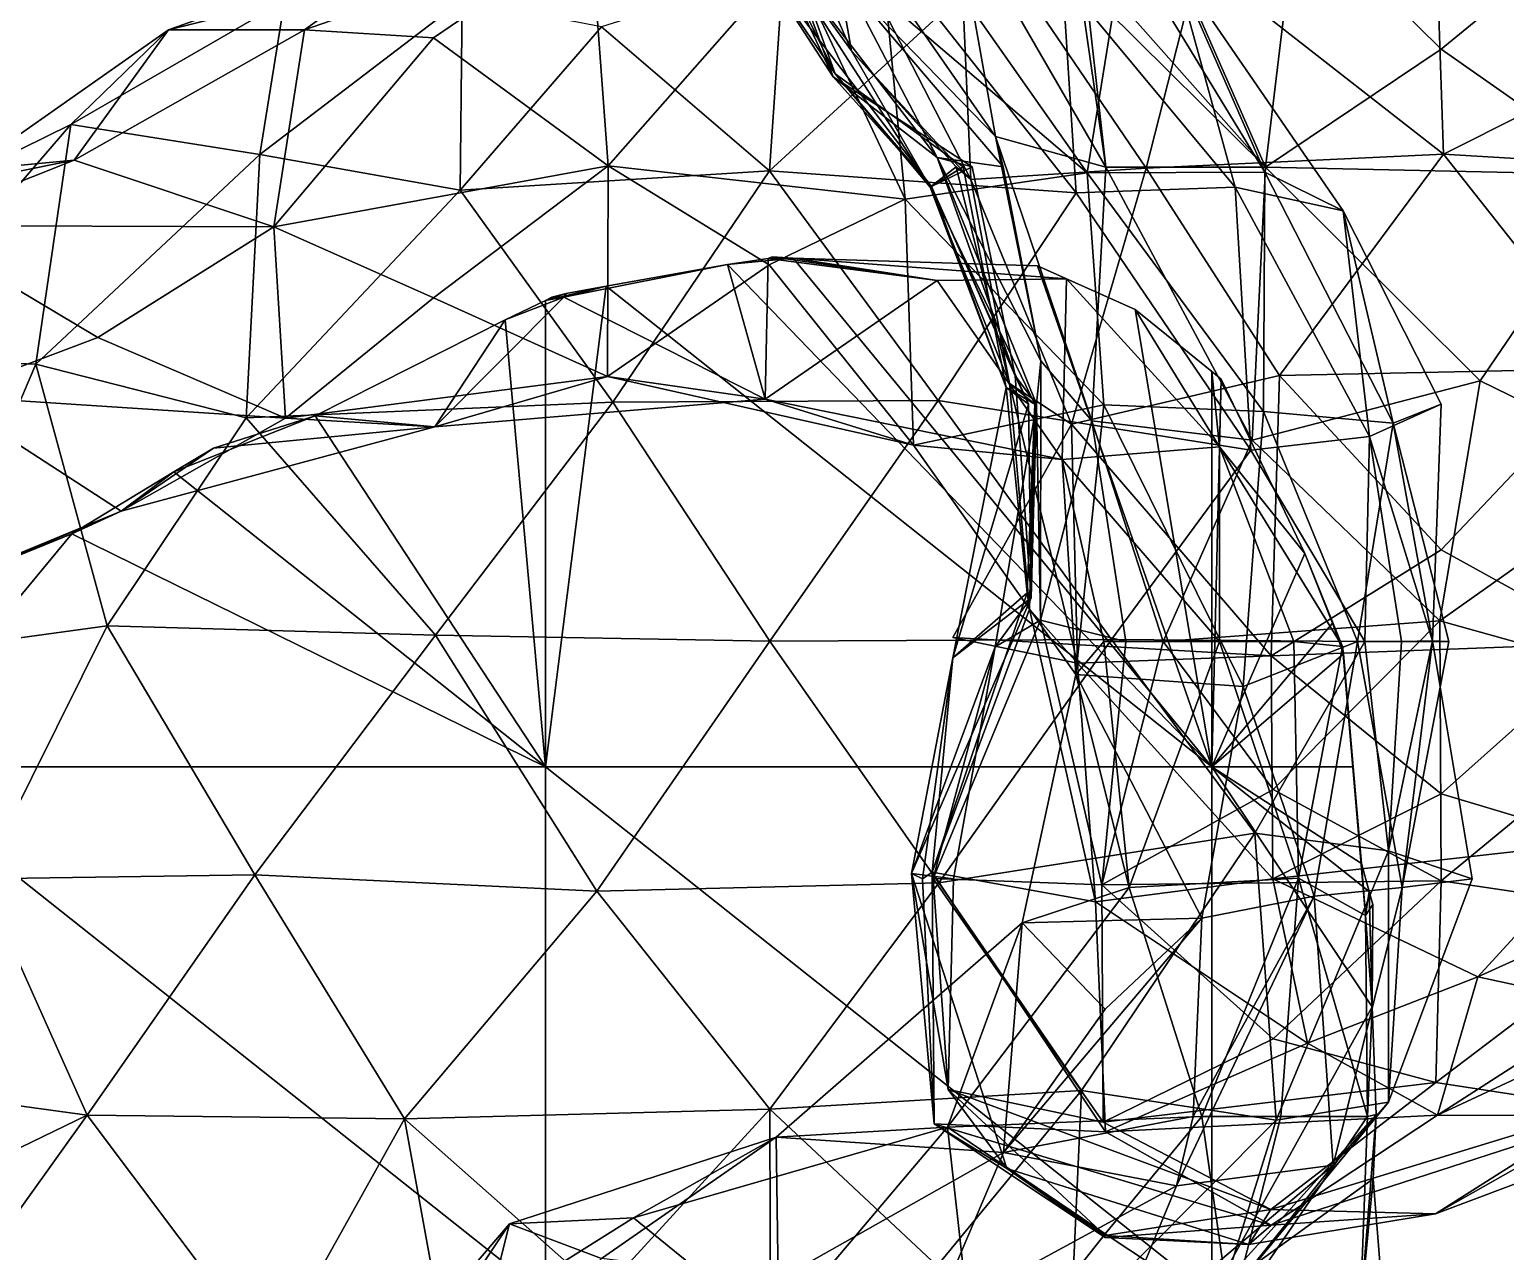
# Model space of a CAD drawing. Extents: x 290034 to 295698, y 4553723 to 4561693.
# Drawn here: x 293531.3 to 293642, y 4558201.9 to 4558293.6 of the extents above; entities that cross this region are included whole.
import ezdxf

# ---------------------------------------------------------------- set-up
doc = ezdxf.new("R2010")
doc.units = 0
doc.layers.add('Au_ppm_Pref_-_0_2', color=7, linetype='CONTINUOUS')

msp = doc.modelspace()

# ---------------------------------------------------------------- linework, layer by layer
at = {"layer": 'Au_ppm_Pref_-_0_2'}
for points in [[(293601.92, 4558282.33, 1817.65), (293600.97, 4558303.96, 1813.18), (293590.9, 4558303.8, 1818.06)], [(293601.92, 4558282.33, 1817.65), (293615.07, 4558283.2, 1812.29), (293600.97, 4558303.96, 1813.18)], [(293619, 4558298.62, 1809.85), (293600.97, 4558303.96, 1813.18), (293615.07, 4558283.2, 1812.29)], [(293592.96, 4558292.01, 1823.37), (293590.9, 4558303.8, 1818.06), (293589.02, 4558301.11, 1823.37)], [(293592.96, 4558292.01, 1823.37), (293601.92, 4558282.33, 1817.65), (293590.9, 4558303.8, 1818.06)], [(293591.57, 4558303.16, 1864.14), (293600.68, 4558302.98, 1870.62), (293603.78, 4558285.57, 1864.07)], [(293591.57, 4558303.16, 1864.14), (293603.78, 4558285.57, 1864.07), (293592.53, 4558297.15, 1859.01)], [(293600.68, 4558302.98, 1870.62), (293609.47, 4558301.11, 1875.64), (293612.04, 4558283.26, 1870.88)], [(293600.68, 4558302.98, 1870.62), (293612.04, 4558283.26, 1870.88), (293603.78, 4558285.57, 1864.07)], [(293626.39, 4558302.83, 1881.35), (293624.02, 4558283.28, 1876.56), (293616.21, 4558301.11, 1878.81)], [(293626.39, 4558302.83, 1881.35), (293637.2, 4558292.13, 1879.82), (293624.02, 4558283.28, 1876.56)], [(293626.39, 4558302.83, 1881.35), (293649.85, 4558302.49, 1880.56), (293637.2, 4558292.13, 1879.82)], [(293636.76, 4558302.78, 1807.49), (293619, 4558298.62, 1809.85), (293637.38, 4558284.25, 1809.29)], [(293636.76, 4558302.78, 1807.49), (293637.38, 4558284.25, 1809.29), (293649.8, 4558290.47, 1807.95)], [(293636.76, 4558302.78, 1807.49), (293649.8, 4558290.47, 1807.95), (293662.89, 4558302.68, 1807.48)], [(293637.2, 4558292.13, 1879.82), (293649.85, 4558302.49, 1880.56), (293650.67, 4558282.7, 1877.07)], [(293550.43, 4558295.73, 1907.64), (293561.86, 4558300.77, 1912.43), (293541.73, 4558293.57, 1912.46)], [(293561.86, 4558300.77, 1912.43), (293551.93, 4558293.58, 1917.27), (293541.73, 4558293.57, 1912.46)], [(293561.6, 4558292.98, 1921.63), (293551.93, 4558293.58, 1917.27), (293573.41, 4558301.03, 1918.22)], [(293561.86, 4558300.77, 1912.43), (293573.41, 4558301.03, 1918.22), (293551.93, 4558293.58, 1917.27)], [(293561.6, 4558292.98, 1921.63), (293573.41, 4558301.03, 1918.22), (293574.72, 4558283.37, 1924.03)], [(293588.46, 4558299.01, 1924.52), (293574.72, 4558283.37, 1924.03), (293573.41, 4558301.03, 1918.22)], [(293591.75, 4558290.28, 1835.25), (293587.83, 4558301.11, 1835.25), (293585.62, 4558299.29, 1841.07)], [(293591.59, 4558290.06, 1847.13), (293585.62, 4558299.29, 1841.07), (293587.52, 4558301.11, 1847.13)], [(293587.52, 4558301.11, 1847.13), (293586.56, 4558300.73, 1853.1), (293591.59, 4558290.06, 1847.13)], [(293591.59, 4558290.06, 1847.13), (293586.56, 4558300.73, 1853.1), (293599.4, 4558283.99, 1853.13)], [(293599.4, 4558283.99, 1853.13), (293586.56, 4558300.73, 1853.1), (293592.53, 4558297.15, 1859.01)], [(293591.75, 4558290.28, 1835.25), (293586.61, 4558300.81, 1829.24), (293587.83, 4558301.11, 1835.25)], [(293592.96, 4558292.01, 1823.37), (293589.02, 4558301.11, 1823.37), (293586.61, 4558300.81, 1829.24)], [(293598.86, 4558281.77, 1829.1), (293586.61, 4558300.81, 1829.24), (293591.75, 4558290.28, 1835.25)], [(293598.86, 4558281.77, 1829.1), (293592.96, 4558292.01, 1823.37), (293586.61, 4558300.81, 1829.24)], [(293610.33, 4558298.75, 1876.83), (293612.04, 4558283.26, 1870.88), (293609.47, 4558301.11, 1875.64)], [(293612, 4558295.17, 1878.81), (293616.21, 4558301.11, 1878.81), (293624.02, 4558283.28, 1876.56)], [(293599.4, 4558298.88, 1917.66), (293613.44, 4558300.2, 1912.89), (293610.66, 4558282.85, 1918.27)], [(293610.66, 4558282.85, 1918.27), (293613.44, 4558300.2, 1912.89), (293623.99, 4558282.9, 1912.28)], [(293617.18, 4558298.46, 1906.52), (293623.99, 4558282.9, 1912.28), (293613.44, 4558300.2, 1912.89)], [(293574.72, 4558283.37, 1924.03), (293588.46, 4558299.01, 1924.52), (293596.99, 4558280.87, 1923.42)], [(293591.75, 4558290.28, 1835.25), (293585.62, 4558299.29, 1841.07), (293598.96, 4558281.82, 1841.1)], [(293598.96, 4558281.82, 1841.1), (293585.62, 4558299.29, 1841.07), (293591.59, 4558290.06, 1847.13)], [(293596.99, 4558280.87, 1923.42), (293588.46, 4558299.01, 1924.52), (293595.57, 4558295.69, 1918.4)], [(293595.57, 4558295.69, 1918.4), (293599.4, 4558298.88, 1917.66), (293610.66, 4558282.85, 1918.27)], [(293617.18, 4558298.46, 1906.52), (293608.8, 4558297.39, 1901.9), (293621.75, 4558281.76, 1901.13)], [(293612, 4558295.17, 1878.81), (293624.02, 4558283.28, 1876.56), (293610.33, 4558298.75, 1876.83)], [(293610.33, 4558298.75, 1876.83), (293624.02, 4558283.28, 1876.56), (293612.04, 4558283.26, 1870.88)], [(293637.38, 4558284.25, 1809.29), (293619, 4558298.62, 1809.85), (293615.07, 4558283.2, 1812.29)], [(293617.18, 4558298.46, 1906.52), (293629.86, 4558279.98, 1906.52), (293623.99, 4558282.9, 1912.28)], [(293617.18, 4558298.46, 1906.52), (293621.75, 4558281.76, 1901.13), (293629.86, 4558279.98, 1906.52)], [(293587.83, 4558298.1, 1901.23), (293574.2, 4558293.81, 1897.08), (293586.82, 4558283, 1895.29)], [(293587.83, 4558298.1, 1901.23), (293586.82, 4558283, 1895.29), (293599.4, 4558294.53, 1896.84)], [(293609.83, 4558281.34, 1896.32), (293608.8, 4558297.39, 1901.9), (293599.4, 4558294.53, 1896.84)], [(293609.83, 4558281.34, 1896.32), (293621.75, 4558281.76, 1901.13), (293608.8, 4558297.39, 1901.9)], [(293603.78, 4558285.57, 1864.07), (293604.35, 4558283.29, 1859.01), (293592.53, 4558297.15, 1859.01)], [(293599.4, 4558283.99, 1853.13), (293592.53, 4558297.15, 1859.01), (293604.35, 4558283.29, 1859.01)], [(293548.58, 4558284.22, 1900.19), (293550.43, 4558295.73, 1907.64), (293534.4, 4558286.46, 1906.3)], [(293550.43, 4558295.73, 1907.64), (293541.73, 4558293.57, 1912.46), (293534.4, 4558286.46, 1906.3)], [(293563.61, 4558281.54, 1896.17), (293563.76, 4558295.82, 1901.33), (293548.58, 4558284.22, 1900.19)], [(293563.76, 4558295.82, 1901.33), (293550.43, 4558295.73, 1907.64), (293548.58, 4558284.22, 1900.19)], [(293563.61, 4558281.54, 1896.17), (293574.2, 4558293.81, 1897.08), (293563.76, 4558295.82, 1901.33)], [(293596.99, 4558280.87, 1923.42), (293595.57, 4558295.69, 1918.4), (293610.66, 4558282.85, 1918.27)], [(293586.82, 4558283, 1895.29), (293609.83, 4558281.34, 1896.32), (293599.4, 4558294.53, 1896.84)], [(293525.03, 4558281.87, 1912.08), (293541.73, 4558293.57, 1912.46), (293534.64, 4558283.79, 1918.32)], [(293534.4, 4558286.46, 1906.3), (293541.73, 4558293.57, 1912.46), (293525.03, 4558281.87, 1912.08)], [(293541.73, 4558293.57, 1912.46), (293551.93, 4558293.58, 1917.27), (293534.64, 4558283.79, 1918.32)], [(293551.93, 4558293.58, 1917.27), (293549.62, 4558278.79, 1923.5), (293534.64, 4558283.79, 1918.32)], [(293561.6, 4558292.98, 1921.63), (293549.62, 4558278.79, 1923.5), (293551.93, 4558293.58, 1917.27)], [(293561.6, 4558292.98, 1921.63), (293574.72, 4558283.37, 1924.03), (293549.62, 4558278.79, 1923.5)], [(293563.61, 4558281.54, 1896.17), (293586.82, 4558283, 1895.29), (293574.2, 4558293.81, 1897.08)], [(293598.86, 4558281.77, 1829.1), (293600.81, 4558283.29, 1823.37), (293592.96, 4558292.01, 1823.37)], [(293592.96, 4558292.01, 1823.37), (293600.81, 4558283.29, 1823.37), (293601.92, 4558282.33, 1817.65)], [(293624.02, 4558283.28, 1876.56), (293637.2, 4558292.13, 1879.82), (293650.67, 4558282.7, 1877.07)], [(293598.96, 4558281.82, 1841.1), (293591.59, 4558290.06, 1847.13), (293602.03, 4558283.29, 1847.13)], [(293602.03, 4558283.29, 1847.13), (293591.59, 4558290.06, 1847.13), (293599.4, 4558283.99, 1853.13)], [(293598.86, 4558281.77, 1829.1), (293591.75, 4558290.28, 1835.25), (293601.35, 4558283.29, 1835.25)], [(293601.35, 4558283.29, 1835.25), (293591.75, 4558290.28, 1835.25), (293598.96, 4558281.82, 1841.1)], [(293637.38, 4558284.25, 1809.29), (293663.22, 4558282.68, 1810.05), (293649.8, 4558290.47, 1807.95)], [(293531.77, 4558268.47, 1899.76), (293534.4, 4558286.46, 1906.3), (293519.26, 4558268.92, 1905.49)], [(293519.26, 4558268.92, 1905.49), (293534.4, 4558286.46, 1906.3), (293525.03, 4558281.87, 1912.08)], [(293548.58, 4558284.22, 1900.19), (293534.4, 4558286.46, 1906.3), (293531.77, 4558268.47, 1899.76)], [(293612.04, 4558283.26, 1870.88), (293610.99, 4558264.23, 1865.28), (293603.78, 4558285.57, 1864.07)], [(293603.78, 4558285.57, 1864.07), (293610.99, 4558264.23, 1865.28), (293607.17, 4558268.72, 1859.01)], [(293603.78, 4558285.57, 1864.07), (293607.17, 4558268.72, 1859.01), (293604.35, 4558283.29, 1859.01)], [(293547.55, 4558264.46, 1896.26), (293548.58, 4558284.22, 1900.19), (293531.77, 4558268.47, 1899.76)], [(293563.61, 4558281.54, 1896.17), (293548.58, 4558284.22, 1900.19), (293547.55, 4558264.46, 1896.26)], [(293602.03, 4558283.29, 1847.13), (293599.4, 4558283.99, 1853.13), (293605.24, 4558267.6, 1847.13)], [(293604.35, 4558283.29, 1859.01), (293607.17, 4558268.72, 1859.01), (293599.4, 4558283.99, 1853.13)], [(293606.86, 4558265.47, 1853.13), (293605.24, 4558267.6, 1847.13), (293599.4, 4558283.99, 1853.13)], [(293607.17, 4558268.72, 1859.01), (293606.86, 4558265.47, 1853.13), (293599.4, 4558283.99, 1853.13)], [(293615.07, 4558283.2, 1812.29), (293625.07, 4558267.64, 1812.56), (293637.38, 4558284.25, 1809.29)], [(293625.07, 4558267.64, 1812.56), (293650.1, 4558268.16, 1812), (293637.38, 4558284.25, 1809.29)], [(293663.22, 4558282.68, 1810.05), (293637.38, 4558284.25, 1809.29), (293650.1, 4558268.16, 1812)], [(293522.32, 4558278.9, 1923.85), (293510.65, 4558281.53, 1918.69), (293534.64, 4558283.79, 1918.32)], [(293510.65, 4558281.53, 1918.69), (293525.03, 4558281.87, 1912.08), (293534.64, 4558283.79, 1918.32)], [(293549.62, 4558278.79, 1923.5), (293522.32, 4558278.9, 1923.85), (293534.64, 4558283.79, 1918.32)], [(293574.72, 4558283.37, 1924.03), (293561.6, 4558273.46, 1927), (293549.62, 4558278.79, 1923.5)], [(293574.72, 4558283.37, 1924.03), (293574.66, 4558267.56, 1930.33), (293561.6, 4558273.46, 1927)], [(293563.61, 4558281.54, 1896.17), (293575.05, 4558265.63, 1894.56), (293586.82, 4558283, 1895.29)], [(293574.72, 4558283.37, 1924.03), (293586.8, 4558275.94, 1927.83), (293574.66, 4558267.56, 1930.33)], [(293596.99, 4558280.87, 1923.42), (293586.8, 4558275.94, 1927.83), (293574.72, 4558283.37, 1924.03)], [(293586.82, 4558283, 1895.29), (293575.05, 4558265.63, 1894.56), (293599.47, 4558265.75, 1894.96)], [(293599.47, 4558265.75, 1894.96), (293609.83, 4558281.34, 1896.32), (293586.82, 4558283, 1895.29)], [(293604.57, 4558266.74, 1836.06), (293598.86, 4558281.77, 1829.1), (293601.35, 4558283.29, 1835.25)], [(293604.83, 4558267.04, 1824.11), (293600.81, 4558283.29, 1823.37), (293598.86, 4558281.77, 1829.1)], [(293604.57, 4558266.74, 1836.06), (293601.35, 4558283.29, 1835.25), (293598.96, 4558281.82, 1841.1)], [(293605.24, 4558267.6, 1847.13), (293598.96, 4558281.82, 1841.1), (293602.03, 4558283.29, 1847.13)], [(293604.83, 4558267.04, 1824.11), (293601.92, 4558282.33, 1817.65), (293600.81, 4558283.29, 1823.37)], [(293601.92, 4558282.33, 1817.65), (293609.47, 4558263.99, 1816.95), (293615.07, 4558283.2, 1812.29)], [(293615.07, 4558283.2, 1812.29), (293609.47, 4558263.99, 1816.95), (293625.07, 4558267.64, 1812.56)], [(293610.66, 4558282.85, 1918.27), (293623.99, 4558282.9, 1912.28), (293623.87, 4558264.93, 1918.27)], [(293612.04, 4558283.26, 1870.88), (293623.02, 4558262.78, 1872.05), (293610.99, 4558264.23, 1865.28)], [(293612.04, 4558283.26, 1870.88), (293624.02, 4558283.28, 1876.56), (293623.02, 4558262.78, 1872.05)], [(293624.02, 4558283.28, 1876.56), (293640.13, 4558267.23, 1874.86), (293623.02, 4558262.78, 1872.05)], [(293623.99, 4558282.9, 1912.28), (293633.6, 4558264.05, 1911.91), (293623.87, 4558264.93, 1918.27)], [(293623.99, 4558282.9, 1912.28), (293629.86, 4558279.98, 1906.52), (293633.6, 4558264.05, 1911.91)], [(293624.02, 4558283.28, 1876.56), (293650.67, 4558282.7, 1877.07), (293640.13, 4558267.23, 1874.86)], [(293596.99, 4558280.87, 1923.42), (293610.66, 4558282.85, 1918.27), (293611.91, 4558265.43, 1924.33)], [(293606.73, 4558265.47, 1830.55), (293598.86, 4558281.77, 1829.1), (293604.57, 4558266.74, 1836.06)], [(293606.73, 4558265.47, 1830.55), (293604.83, 4558267.04, 1824.11), (293598.86, 4558281.77, 1829.1)], [(293604.57, 4558266.74, 1836.06), (293598.96, 4558281.82, 1841.1), (293606.26, 4558265.47, 1842.63)], [(293606.26, 4558265.47, 1842.63), (293598.96, 4558281.82, 1841.1), (293605.24, 4558267.6, 1847.13)], [(293604.83, 4558267.04, 1824.11), (293609.47, 4558263.99, 1816.95), (293601.92, 4558282.33, 1817.65)], [(293610.66, 4558282.85, 1918.27), (293623.87, 4558264.93, 1918.27), (293611.91, 4558265.43, 1924.33)], [(293640.13, 4558267.23, 1874.86), (293650.67, 4558282.7, 1877.07), (293653.4, 4558260.75, 1872.42)], [(293547.55, 4558264.46, 1896.26), (293575.05, 4558265.63, 1894.56), (293563.61, 4558281.54, 1896.17)], [(293596.99, 4558280.87, 1923.42), (293597.62, 4558262.39, 1930.25), (293586.8, 4558275.94, 1927.83)], [(293596.99, 4558280.87, 1923.42), (293611.91, 4558265.43, 1924.33), (293597.62, 4558262.39, 1930.25)], [(293599.47, 4558265.75, 1894.96), (293622.92, 4558262.03, 1896.58), (293609.83, 4558281.34, 1896.32)], [(293621.75, 4558281.76, 1901.13), (293609.83, 4558281.34, 1896.32), (293622.92, 4558262.03, 1896.58)], [(293631.84, 4558263.05, 1901.17), (293621.75, 4558281.76, 1901.13), (293622.92, 4558262.03, 1896.58)], [(293621.75, 4558281.76, 1901.13), (293631.84, 4558263.05, 1901.17), (293629.86, 4558279.98, 1906.52)], [(293629.86, 4558279.98, 1906.52), (293637.21, 4558265.47, 1906.52), (293633.6, 4558264.05, 1911.91)], [(293629.86, 4558279.98, 1906.52), (293631.84, 4558263.05, 1901.17), (293637.21, 4558265.47, 1906.52)], [(293549.62, 4558278.79, 1923.5), (293536.41, 4558270.49, 1926.01), (293522.32, 4558278.9, 1923.85)], [(293536.41, 4558270.49, 1926.01), (293524.82, 4558266.11, 1930.33), (293522.32, 4558278.9, 1923.85)], [(293549.62, 4558278.79, 1923.5), (293550.51, 4558264.42, 1930.11), (293536.41, 4558270.49, 1926.01)], [(293561.6, 4558273.46, 1927), (293550.51, 4558264.42, 1930.11), (293549.62, 4558278.79, 1923.5)], [(293588.59, 4558276.43, 1942.77), (293583.67, 4558275.96, 1942.32), (293586.71, 4558276.4, 1942.59)], [(293620, 4558238.27, 1948.66), (293583.67, 4558275.96, 1942.32), (293588.59, 4558276.43, 1942.77)], [(293586.48, 4558265.86, 1936.09), (293586.71, 4558276.4, 1942.59), (293583.67, 4558275.96, 1942.32)], [(293586.48, 4558265.86, 1936.09), (293599.4, 4558274.76, 1939.07), (293586.71, 4558276.4, 1942.59)], [(293588.59, 4558276.43, 1942.77), (293586.71, 4558276.4, 1942.59), (293587.02, 4558276.53, 1942.61)], [(293586.71, 4558276.4, 1942.59), (293599.4, 4558274.76, 1939.07), (293587.02, 4558276.53, 1942.61)], [(293587.02, 4558276.53, 1942.61), (293599.4, 4558274.76, 1939.07), (293588.59, 4558276.43, 1942.77)], [(293620, 4558238.27, 1948.66), (293588.59, 4558276.43, 1942.77), (293606.93, 4558275.86, 1944.63)], [(293599.4, 4558274.76, 1939.07), (293609.09, 4558274.88, 1943.59), (293588.59, 4558276.43, 1942.77)], [(293609.09, 4558274.88, 1943.59), (293606.93, 4558275.86, 1944.63), (293588.59, 4558276.43, 1942.77)], [(293583.67, 4558275.96, 1942.32), (293571.39, 4558273.51, 1940.81), (293586.48, 4558265.86, 1936.09)], [(293571.39, 4558273.51, 1940.81), (293583.67, 4558275.96, 1942.32), (293574.57, 4558274.33, 1941.54)], [(293620, 4558238.27, 1948.66), (293574.57, 4558274.33, 1941.54), (293583.67, 4558275.96, 1942.32)], [(293586.8, 4558275.94, 1927.83), (293597.62, 4558262.39, 1930.25), (293574.66, 4558267.56, 1930.33)], [(293614.26, 4558272.59, 1945.59), (293620, 4558238.27, 1948.66), (293606.93, 4558275.86, 1944.63)], [(293606.93, 4558275.86, 1944.63), (293609.09, 4558274.88, 1943.59), (293614.26, 4558272.59, 1945.59)], [(293570, 4558273.26, 1941.21), (293571.55, 4558273.79, 1941.31), (293574.57, 4558274.33, 1941.54)], [(293570, 4558273.26, 1941.21), (293574.57, 4558274.33, 1941.54), (293570, 4558238.27, 1944.04)], [(293574.57, 4558274.33, 1941.54), (293620, 4558238.27, 1948.66), (293570, 4558238.27, 1944.04)], [(293571.39, 4558273.51, 1940.81), (293574.57, 4558274.33, 1941.54), (293571.55, 4558273.79, 1941.31)], [(293608.77, 4558261.33, 1937.4), (293599.4, 4558274.76, 1939.07), (293586.48, 4558265.86, 1936.09)], [(293608.77, 4558261.33, 1937.4), (293609.09, 4558274.88, 1943.59), (293599.4, 4558274.76, 1939.07)], [(293608.77, 4558261.33, 1937.4), (293620.58, 4558262.27, 1943.36), (293609.09, 4558274.88, 1943.59)], [(293620.58, 4558262.27, 1943.36), (293614.26, 4558272.59, 1945.59), (293609.09, 4558274.88, 1943.59)], [(293561.6, 4558273.46, 1927), (293574.66, 4558267.56, 1930.33), (293550.51, 4558264.42, 1930.11)], [(293566.99, 4558271.82, 1941.07), (293561.7, 4558263.79, 1936.26), (293571.39, 4558273.51, 1940.81)], [(293561.7, 4558263.79, 1936.26), (293586.48, 4558265.86, 1936.09), (293571.39, 4558273.51, 1940.81)], [(293571.39, 4558273.51, 1940.81), (293570, 4558273.26, 1941.21), (293566.99, 4558271.82, 1941.07)], [(293566.99, 4558271.82, 1941.07), (293570, 4558273.26, 1941.21), (293570, 4558238.27, 1944.04)], [(293571.55, 4558273.79, 1941.31), (293570, 4558273.26, 1941.21), (293570.49, 4558273.5, 1941.23)], [(293570, 4558273.26, 1941.21), (293571.39, 4558273.51, 1940.81), (293570.49, 4558273.5, 1941.23)], [(293570.49, 4558273.5, 1941.23), (293571.39, 4558273.51, 1940.81), (293571.55, 4558273.79, 1941.31)], [(293570, 4558238.27, 1944.04), (293552.72, 4558264.6, 1940.47), (293566.99, 4558271.82, 1941.07)], [(293552.72, 4558264.6, 1940.47), (293561.7, 4558263.79, 1936.26), (293566.99, 4558271.82, 1941.07)], [(293620, 4558238.27, 1948.66), (293614.26, 4558272.59, 1945.59), (293620, 4558267.93, 1946.5)], [(293620.58, 4558262.27, 1943.36), (293620, 4558267.93, 1946.5), (293614.26, 4558272.59, 1945.59)], [(293550.51, 4558264.42, 1930.11), (293524.82, 4558266.11, 1930.33), (293536.41, 4558270.49, 1926.01)], [(293531.77, 4558268.47, 1899.76), (293519.26, 4558268.92, 1905.49), (293522.55, 4558246.84, 1899.98)], [(293606.86, 4558265.47, 1853.13), (293607.17, 4558268.72, 1859.01), (293607.14, 4558249.27, 1859.94)], [(293610.99, 4558264.23, 1865.28), (293607.14, 4558249.27, 1859.94), (293607.17, 4558268.72, 1859.01)], [(293537.11, 4558248.85, 1896.52), (293531.77, 4558268.47, 1899.76), (293522.55, 4558246.84, 1899.98)], [(293547.55, 4558264.46, 1896.26), (293531.77, 4558268.47, 1899.76), (293537.11, 4558248.85, 1896.52)], [(293550.51, 4558264.42, 1930.11), (293574.66, 4558267.56, 1930.33), (293561.7, 4558263.79, 1936.26)], [(293574.66, 4558267.56, 1930.33), (293586.48, 4558265.86, 1936.09), (293561.7, 4558263.79, 1936.26)], [(293597.62, 4558262.39, 1930.25), (293586.48, 4558265.86, 1936.09), (293574.66, 4558267.56, 1930.33)], [(293606.26, 4558265.47, 1842.63), (293605.24, 4558267.6, 1847.13), (293606.46, 4558250.95, 1847.13)], [(293606.46, 4558250.95, 1847.13), (293605.24, 4558267.6, 1847.13), (293606.86, 4558265.47, 1853.13)], [(293625.07, 4558267.64, 1812.56), (293609.47, 4558263.99, 1816.95), (293624.45, 4558246.6, 1816.3)], [(293620, 4558238.27, 1948.66), (293620, 4558267.93, 1946.5), (293620.7, 4558267.36, 1946.6)], [(293620.58, 4558262.27, 1943.36), (293620.7, 4558267.36, 1946.6), (293620, 4558267.93, 1946.5)], [(293625.07, 4558267.64, 1812.56), (293624.45, 4558246.6, 1816.3), (293637.2, 4558254.55, 1813.79)], [(293625.07, 4558267.64, 1812.56), (293637.2, 4558254.55, 1813.79), (293650.1, 4558268.16, 1812)], [(293650.1, 4558268.16, 1812), (293637.2, 4558254.55, 1813.79), (293649.9, 4558247.54, 1817.37)], [(293600.58, 4558246.43, 1841.52), (293606.14, 4558251.31, 1835.25), (293604.57, 4558266.74, 1836.06)], [(293604.57, 4558266.74, 1836.06), (293606.26, 4558265.47, 1842.63), (293600.58, 4558246.43, 1841.52)], [(293606.73, 4558265.47, 1830.55), (293604.57, 4558266.74, 1836.06), (293606.14, 4558251.31, 1835.25)], [(293606.33, 4558250.09, 1830.14), (293609.92, 4558246.05, 1823.1), (293604.83, 4558267.04, 1824.11)], [(293606.33, 4558250.09, 1830.14), (293604.83, 4558267.04, 1824.11), (293606.73, 4558265.47, 1830.55)], [(293609.92, 4558246.05, 1823.1), (293609.47, 4558263.99, 1816.95), (293604.83, 4558267.04, 1824.11)], [(293620.7, 4558267.36, 1946.6), (293626.99, 4558254.26, 1948.17), (293620, 4558238.27, 1948.66)], [(293620.7, 4558267.36, 1946.6), (293620.58, 4558262.27, 1943.36), (293626.99, 4558254.26, 1948.17)], [(293637.11, 4558249.22, 1870.48), (293623.02, 4558262.78, 1872.05), (293640.13, 4558267.23, 1874.86)], [(293640.13, 4558267.23, 1874.86), (293653.4, 4558260.75, 1872.42), (293637.11, 4558249.22, 1870.48)], [(293524.82, 4558266.11, 1930.33), (293538.17, 4558257.44, 1936.34), (293522.75, 4558251.08, 1937.02)], [(293538.17, 4558257.44, 1936.34), (293524.82, 4558266.11, 1930.33), (293550.51, 4558264.42, 1930.11)], [(293575.05, 4558265.63, 1894.56), (293547.55, 4558264.46, 1896.26), (293561.75, 4558248.15, 1894.39)], [(293561.75, 4558248.15, 1894.39), (293586.83, 4558247.68, 1894.92), (293575.05, 4558265.63, 1894.56)], [(293586.83, 4558247.68, 1894.92), (293599.47, 4558265.75, 1894.96), (293575.05, 4558265.63, 1894.56)], [(293597.62, 4558262.39, 1930.25), (293608.77, 4558261.33, 1937.4), (293586.48, 4558265.86, 1936.09)], [(293586.83, 4558247.68, 1894.92), (293612.48, 4558247.81, 1895.64), (293599.47, 4558265.75, 1894.96)], [(293609.8, 4558245.18, 1930.67), (293597.62, 4558262.39, 1930.25), (293611.91, 4558265.43, 1924.33)], [(293599.47, 4558265.75, 1894.96), (293612.48, 4558247.81, 1895.64), (293622.92, 4558262.03, 1896.58)], [(293600.58, 4558246.43, 1841.52), (293606.26, 4558265.47, 1842.63), (293606.46, 4558250.95, 1847.13)], [(293603.75, 4558247.26, 1853.23), (293606.46, 4558250.95, 1847.13), (293606.86, 4558265.47, 1853.13)], [(293603.75, 4558247.26, 1853.23), (293606.86, 4558265.47, 1853.13), (293607.14, 4558249.27, 1859.94)], [(293606.33, 4558250.09, 1830.14), (293606.73, 4558265.47, 1830.55), (293606.14, 4558251.31, 1835.25)], [(293622.35, 4558244.3, 1923.47), (293609.8, 4558245.18, 1930.67), (293611.91, 4558265.43, 1924.33)], [(293622.35, 4558244.3, 1923.47), (293611.91, 4558265.43, 1924.33), (293623.87, 4558264.93, 1918.27)], [(293636.57, 4558247.71, 1906.48), (293637.21, 4558265.47, 1906.52), (293631.84, 4558263.05, 1901.17)], [(293637.21, 4558265.47, 1906.52), (293636.57, 4558247.71, 1906.48), (293633.6, 4558264.05, 1911.91)], [(293537.11, 4558248.85, 1896.52), (293561.75, 4558248.15, 1894.39), (293547.55, 4558264.46, 1896.26)], [(293538.17, 4558257.44, 1936.34), (293550.51, 4558264.42, 1930.11), (293561.7, 4558263.79, 1936.26)], [(293545.09, 4558262.18, 1940.03), (293552.72, 4558264.6, 1940.47), (293542.12, 4558260.39, 1939.92)], [(293552.72, 4558264.6, 1940.47), (293570, 4558238.27, 1944.04), (293542.12, 4558260.39, 1939.92)], [(293545.09, 4558262.18, 1940.03), (293561.7, 4558263.79, 1936.26), (293552.72, 4558264.6, 1940.47)], [(293610.99, 4558264.23, 1865.28), (293613.56, 4558247.66, 1864.95), (293607.14, 4558249.27, 1859.94)], [(293623.02, 4558262.78, 1872.05), (293616.36, 4558247.66, 1868.83), (293610.99, 4558264.23, 1865.28)], [(293616.36, 4558247.66, 1868.83), (293613.56, 4558247.66, 1864.95), (293610.99, 4558264.23, 1865.28)], [(293622.35, 4558244.3, 1923.47), (293623.87, 4558264.93, 1918.27), (293630.94, 4558247.66, 1917.51)], [(293633.6, 4558264.05, 1911.91), (293630.94, 4558247.66, 1917.51), (293623.87, 4558264.93, 1918.27)], [(293637.79, 4558247.66, 1912.46), (293630.94, 4558247.66, 1917.51), (293633.6, 4558264.05, 1911.91)], [(293637.79, 4558247.66, 1912.46), (293633.6, 4558264.05, 1911.91), (293636.57, 4558247.71, 1906.48)], [(293538.17, 4558257.44, 1936.34), (293561.7, 4558263.79, 1936.26), (293545.09, 4558262.18, 1940.03)], [(293609.47, 4558263.99, 1816.95), (293609.92, 4558246.05, 1823.1), (293600.57, 4558247.96, 1817.57)], [(293624.45, 4558246.6, 1816.3), (293609.47, 4558263.99, 1816.95), (293600.57, 4558247.96, 1817.57)], [(293631.84, 4558263.05, 1901.17), (293622.92, 4558262.03, 1896.58), (293631.48, 4558247.66, 1897.34)], [(293634.23, 4558247.66, 1900.58), (293631.84, 4558263.05, 1901.17), (293631.48, 4558247.66, 1897.34)], [(293634.23, 4558247.66, 1900.58), (293636.57, 4558247.71, 1906.48), (293631.84, 4558263.05, 1901.17)], [(293538.17, 4558257.44, 1936.34), (293545.09, 4558262.18, 1940.03), (293542.12, 4558260.39, 1939.92)], [(293608.77, 4558261.33, 1937.4), (293597.62, 4558262.39, 1930.25), (293609.8, 4558245.18, 1930.67)], [(293620.58, 4558262.27, 1943.36), (293608.77, 4558261.33, 1937.4), (293620.59, 4558247.66, 1938.11)], [(293612.48, 4558247.81, 1895.64), (293631.48, 4558247.66, 1897.34), (293622.92, 4558262.03, 1896.58)], [(293616.36, 4558247.66, 1868.83), (293623.02, 4558262.78, 1872.05), (293637.11, 4558249.22, 1870.48)], [(293626.99, 4558254.26, 1948.17), (293620.58, 4558262.27, 1943.36), (293629.81, 4558247.28, 1948.2)], [(293626.15, 4558247.66, 1942.16), (293629.81, 4558247.28, 1948.2), (293620.58, 4558262.27, 1943.36)], [(293626.15, 4558247.66, 1942.16), (293620.58, 4558262.27, 1943.36), (293620.59, 4558247.66, 1938.11)], [(293608.77, 4558261.33, 1937.4), (293611.91, 4558247.66, 1936.22), (293620.59, 4558247.66, 1938.11)], [(293611.91, 4558247.66, 1936.22), (293608.77, 4558261.33, 1937.4), (293609.8, 4558245.18, 1930.67)], [(293637.11, 4558249.22, 1870.48), (293653.4, 4558260.75, 1872.42), (293654.86, 4558244.26, 1866.12)], [(293570, 4558238.27, 1944.04), (293534.46, 4558255.75, 1939.62), (293542.12, 4558260.39, 1939.92)], [(293538.17, 4558257.44, 1936.34), (293542.12, 4558260.39, 1939.92), (293534.46, 4558255.75, 1939.62)], [(293526.48, 4558252.5, 1939.19), (293522.75, 4558251.08, 1937.02), (293538.17, 4558257.44, 1936.34)], [(293526.48, 4558252.5, 1939.19), (293538.17, 4558257.44, 1936.34), (293534.46, 4558255.75, 1939.62)], [(293534.46, 4558255.75, 1939.62), (293520, 4558238.27, 1939.73), (293526.48, 4558252.5, 1939.19)], [(293570, 4558238.27, 1944.04), (293520, 4558238.27, 1939.73), (293534.46, 4558255.75, 1939.62)], [(293626.99, 4558254.26, 1948.17), (293629.05, 4558249.03, 1948.75), (293620, 4558238.27, 1948.66)], [(293624.45, 4558246.6, 1816.3), (293649.9, 4558247.54, 1817.37), (293637.2, 4558254.55, 1813.79)], [(293629.81, 4558247.28, 1948.2), (293629.05, 4558249.03, 1948.75), (293626.99, 4558254.26, 1948.17)], [(293600.58, 4558246.43, 1841.52), (293606.46, 4558250.95, 1847.13), (293597.48, 4558230.24, 1847.44)], [(293603.75, 4558247.26, 1853.23), (293597.48, 4558230.24, 1847.44), (293606.46, 4558250.95, 1847.13)], [(293606.33, 4558250.09, 1830.14), (293606.14, 4558251.31, 1835.25), (293599.03, 4558230.35, 1835.35)], [(293600.58, 4558246.43, 1841.52), (293599.03, 4558230.35, 1835.35), (293606.14, 4558251.31, 1835.25)], [(293611.27, 4558228.13, 1828.92), (293606.33, 4558250.09, 1830.14), (293599.03, 4558230.35, 1835.35)], [(293611.27, 4558228.13, 1828.92), (293609.92, 4558246.05, 1823.1), (293606.33, 4558250.09, 1830.14)], [(293537.11, 4558248.85, 1896.52), (293522.55, 4558246.84, 1899.98), (293527.67, 4558229.84, 1896.47)], [(293537.11, 4558248.85, 1896.52), (293527.67, 4558229.84, 1896.47), (293548.2, 4558230.15, 1894.44)], [(293561.75, 4558248.15, 1894.39), (293537.11, 4558248.85, 1896.52), (293548.2, 4558230.15, 1894.44)], [(293611.75, 4558229.41, 1865.54), (293599.09, 4558229.88, 1859.05), (293607.14, 4558249.27, 1859.94)], [(293603.75, 4558247.26, 1853.23), (293607.14, 4558249.27, 1859.94), (293599.09, 4558229.88, 1859.05)], [(293613.56, 4558247.66, 1864.95), (293611.75, 4558229.41, 1865.54), (293607.14, 4558249.27, 1859.94)], [(293616.36, 4558247.66, 1868.83), (293637.11, 4558249.22, 1870.48), (293624.6, 4558236.55, 1868.65)], [(293629.05, 4558249.03, 1948.75), (293629.87, 4558246.73, 1949), (293620, 4558238.27, 1948.66)], [(293624.6, 4558236.55, 1868.65), (293637.11, 4558249.22, 1870.48), (293637.21, 4558229.71, 1865.06)], [(293629.81, 4558247.28, 1948.2), (293629.87, 4558246.73, 1949), (293629.05, 4558249.03, 1948.75)], [(293637.11, 4558249.22, 1870.48), (293654.86, 4558244.26, 1866.12), (293637.21, 4558229.71, 1865.06)], [(293561.75, 4558248.15, 1894.39), (293548.2, 4558230.15, 1894.44), (293573.85, 4558228.93, 1894.6)], [(293573.85, 4558228.93, 1894.6), (293586.83, 4558247.68, 1894.92), (293561.75, 4558248.15, 1894.39)], [(293586.83, 4558247.68, 1894.92), (293573.85, 4558228.93, 1894.6), (293599.52, 4558229.54, 1895.38)], [(293586.83, 4558247.68, 1894.92), (293599.52, 4558229.54, 1895.38), (293612.48, 4558247.81, 1895.64)], [(293599.52, 4558229.54, 1895.38), (293623.24, 4558233.27, 1896.43), (293612.48, 4558247.81, 1895.64)], [(293600.57, 4558247.96, 1817.57), (293609.92, 4558246.05, 1823.1), (293624.45, 4558246.6, 1816.3)], [(293613.81, 4558229.2, 1935.76), (293611.91, 4558247.66, 1936.22), (293609.8, 4558245.18, 1930.67)], [(293616.36, 4558247.66, 1868.83), (293624.6, 4558236.55, 1868.65), (293611.75, 4558229.41, 1865.54)], [(293616.36, 4558247.66, 1868.83), (293611.75, 4558229.41, 1865.54), (293613.56, 4558247.66, 1864.95)], [(293611.91, 4558247.66, 1936.22), (293613.81, 4558229.2, 1935.76), (293620.59, 4558247.66, 1938.11)], [(293612.48, 4558247.81, 1895.64), (293623.24, 4558233.27, 1896.43), (293631.48, 4558247.66, 1897.34)], [(293620.59, 4558247.66, 1938.11), (293613.81, 4558229.2, 1935.76), (293626.5, 4558229.9, 1941.81)], [(293626.15, 4558247.66, 1942.16), (293620.59, 4558247.66, 1938.11), (293626.5, 4558229.9, 1941.81)], [(293622.35, 4558244.3, 1923.47), (293630.94, 4558247.66, 1917.51), (293627.67, 4558228.56, 1919.16)], [(293623.24, 4558233.27, 1896.43), (293633.25, 4558231.96, 1900.96), (293631.48, 4558247.66, 1897.34)], [(293624.45, 4558246.6, 1816.3), (293637.2, 4558236.24, 1819.57), (293649.9, 4558247.54, 1817.37)], [(293626.5, 4558229.9, 1941.81), (293629.81, 4558247.28, 1948.2), (293626.15, 4558247.66, 1942.16)], [(293634.28, 4558229.21, 1912.87), (293627.67, 4558228.56, 1919.16), (293630.94, 4558247.66, 1917.51)], [(293637.79, 4558247.66, 1912.46), (293634.28, 4558229.21, 1912.87), (293630.94, 4558247.66, 1917.51)], [(293634.23, 4558247.66, 1900.58), (293631.48, 4558247.66, 1897.34), (293633.25, 4558231.96, 1900.96)], [(293634.23, 4558247.66, 1900.58), (293633.25, 4558231.96, 1900.96), (293636.57, 4558247.71, 1906.48)], [(293633.25, 4558231.96, 1900.96), (293639.53, 4558229.84, 1906.52), (293636.57, 4558247.71, 1906.48)], [(293637.79, 4558247.66, 1912.46), (293636.57, 4558247.71, 1906.48), (293634.28, 4558229.21, 1912.87)], [(293636.57, 4558247.71, 1906.48), (293639.53, 4558229.84, 1906.52), (293634.28, 4558229.21, 1912.87)], [(293637.2, 4558236.24, 1819.57), (293649.24, 4558232.64, 1824), (293649.9, 4558247.54, 1817.37)], [(293600.62, 4558229.84, 1853.07), (293597.48, 4558230.24, 1847.44), (293603.75, 4558247.26, 1853.23)], [(293600.58, 4558246.43, 1841.52), (293597.48, 4558230.24, 1847.44), (293598.29, 4558229.84, 1841.19)], [(293598.29, 4558229.84, 1841.19), (293599.03, 4558230.35, 1835.35), (293600.58, 4558246.43, 1841.52)], [(293600.62, 4558229.84, 1853.07), (293603.75, 4558247.26, 1853.23), (293599.09, 4558229.88, 1859.05)], [(293624.45, 4558246.6, 1816.3), (293609.92, 4558246.05, 1823.1), (293624.59, 4558229.85, 1823.37)], [(293629.87, 4558246.73, 1949), (293630.6, 4558238.27, 1949.69), (293620, 4558238.27, 1948.66)], [(293637.2, 4558236.24, 1819.57), (293624.45, 4558246.6, 1816.3), (293624.59, 4558229.85, 1823.37)], [(293626.5, 4558229.9, 1941.81), (293631.54, 4558227.11, 1949.03), (293629.81, 4558247.28, 1948.2)], [(293629.81, 4558247.28, 1948.2), (293631.54, 4558227.11, 1949.03), (293630.6, 4558238.27, 1949.69)], [(293629.81, 4558247.28, 1948.2), (293630.6, 4558238.27, 1949.69), (293629.87, 4558246.73, 1949)], [(293624.59, 4558229.85, 1823.37), (293609.92, 4558246.05, 1823.1), (293611.27, 4558228.13, 1828.92)], [(293605.76, 4558226.54, 1930.28), (293613.81, 4558229.2, 1935.76), (293609.8, 4558245.18, 1930.67)], [(293609.8, 4558245.18, 1930.67), (293619.26, 4558226.89, 1925.32), (293605.76, 4558226.54, 1930.28)], [(293622.35, 4558244.3, 1923.47), (293619.26, 4558226.89, 1925.32), (293609.8, 4558245.18, 1930.67)], [(293622.35, 4558244.3, 1923.47), (293627.67, 4558228.56, 1919.16), (293619.26, 4558226.89, 1925.32)], [(293653.57, 4558227.28, 1859.85), (293637.21, 4558229.71, 1865.06), (293654.86, 4558244.26, 1866.12)], [(293520, 4558238.27, 1939.73), (293570, 4558238.27, 1944.04), (293570, 4558198.58, 1946.56)], [(293570, 4558198.58, 1946.56), (293520, 4558198.58, 1942.39), (293520, 4558238.27, 1939.73)], [(293570, 4558238.27, 1944.04), (293620, 4558238.27, 1948.66), (293620, 4558198.58, 1951.53)], [(293620, 4558198.58, 1951.53), (293570, 4558198.58, 1946.56), (293570, 4558238.27, 1944.04)], [(293620, 4558238.27, 1948.66), (293631.8, 4558228.9, 1950.43), (293632.02, 4558220.24, 1951.08)], [(293620, 4558238.27, 1948.66), (293632.02, 4558220.24, 1951.08), (293620, 4558198.58, 1951.53)], [(293631.8, 4558228.9, 1950.43), (293620, 4558238.27, 1948.66), (293631.23, 4558230.99, 1950.23)], [(293631.23, 4558230.99, 1950.23), (293620, 4558238.27, 1948.66), (293630.6, 4558238.27, 1949.69)], [(293630.6, 4558238.27, 1949.69), (293631.54, 4558227.11, 1949.03), (293631.23, 4558230.99, 1950.23)], [(293624.6, 4558236.55, 1868.65), (293637.21, 4558229.71, 1865.06), (293611.75, 4558229.41, 1865.54)], [(293624.59, 4558229.85, 1823.37), (293649.24, 4558232.64, 1824), (293637.2, 4558236.24, 1819.57)], [(293599.52, 4558229.54, 1895.38), (293610.23, 4558213.97, 1896.13), (293623.24, 4558233.27, 1896.43)], [(293623.24, 4558233.27, 1896.43), (293610.23, 4558213.97, 1896.13), (293624.82, 4558211.74, 1900.55)], [(293633.25, 4558231.96, 1900.96), (293623.24, 4558233.27, 1896.43), (293624.82, 4558211.74, 1900.55)], [(293624.59, 4558229.85, 1823.37), (293639.95, 4558222.49, 1828.16), (293649.24, 4558232.64, 1824)], [(293633.25, 4558231.96, 1900.96), (293624.82, 4558211.74, 1900.55), (293633.26, 4558213.08, 1907.37)], [(293633.25, 4558231.96, 1900.96), (293633.26, 4558213.08, 1907.37), (293639.53, 4558229.84, 1906.52)], [(293639.95, 4558222.49, 1828.16), (293661.34, 4558232.17, 1829.33), (293649.24, 4558232.64, 1824)], [(293661.34, 4558232.17, 1829.33), (293639.95, 4558222.49, 1828.16), (293649.8, 4558220.36, 1832.09)], [(293631.23, 4558230.99, 1950.23), (293631.54, 4558227.11, 1949.03), (293631.8, 4558228.9, 1950.43)], [(293518.34, 4558214.49, 1898.83), (293535.61, 4558212.12, 1894.36), (293527.67, 4558229.84, 1896.47)], [(293548.2, 4558230.15, 1894.44), (293527.67, 4558229.84, 1896.47), (293535.61, 4558212.12, 1894.36)], [(293559.42, 4558211.85, 1894.74), (293548.2, 4558230.15, 1894.44), (293535.61, 4558212.12, 1894.36)], [(293559.42, 4558211.85, 1894.74), (293573.85, 4558228.93, 1894.6), (293548.2, 4558230.15, 1894.44)], [(293599.16, 4558211.46, 1841.22), (293598.29, 4558229.84, 1841.19), (293597.48, 4558230.24, 1847.44)], [(293599.16, 4558211.46, 1841.22), (293597.48, 4558230.24, 1847.44), (293604.63, 4558208.11, 1847.13)], [(293600.22, 4558214.04, 1853.32), (293604.63, 4558208.11, 1847.13), (293597.48, 4558230.24, 1847.44)], [(293600.22, 4558214.04, 1853.32), (293597.48, 4558230.24, 1847.44), (293600.62, 4558229.84, 1853.07)], [(293599.03, 4558230.35, 1835.35), (293598.29, 4558229.84, 1841.19), (293599.16, 4558211.46, 1841.22)], [(293611.27, 4558228.13, 1828.92), (293599.03, 4558230.35, 1835.35), (293612.02, 4558210.87, 1835.01)], [(293599.03, 4558230.35, 1835.35), (293599.16, 4558211.46, 1841.22), (293612.02, 4558210.87, 1835.01)], [(293611.75, 4558229.41, 1865.54), (293611.86, 4558211.58, 1858.76), (293599.09, 4558229.88, 1859.05)], [(293600.22, 4558214.04, 1853.32), (293600.62, 4558229.84, 1853.07), (293599.09, 4558229.88, 1859.05)], [(293600.22, 4558214.04, 1853.32), (293599.09, 4558229.88, 1859.05), (293611.86, 4558211.58, 1858.76)], [(293624.59, 4558229.85, 1823.37), (293611.27, 4558228.13, 1828.92), (293627.17, 4558217.51, 1829.93)], [(293626.5, 4558229.9, 1941.81), (293613.81, 4558229.2, 1935.76), (293619.25, 4558212.02, 1938.74)], [(293625.18, 4558212.02, 1942.16), (293626.5, 4558229.9, 1941.81), (293619.25, 4558212.02, 1938.74)], [(293624.59, 4558229.85, 1823.37), (293627.17, 4558217.51, 1829.93), (293639.95, 4558222.49, 1828.16)], [(293626.5, 4558229.9, 1941.81), (293625.18, 4558212.02, 1942.16), (293631.69, 4558212.02, 1946.76)], [(293631.54, 4558227.11, 1949.03), (293626.5, 4558229.9, 1941.81), (293631.69, 4558212.02, 1946.76)], [(293639.53, 4558229.84, 1906.52), (293633.26, 4558213.08, 1907.37), (293634.28, 4558229.21, 1912.87)], [(293586.84, 4558212.57, 1895.5), (293573.85, 4558228.93, 1894.6), (293559.42, 4558211.85, 1894.74)], [(293599.52, 4558229.54, 1895.38), (293573.85, 4558228.93, 1894.6), (293586.84, 4558212.57, 1895.5)], [(293599.52, 4558229.54, 1895.38), (293586.84, 4558212.57, 1895.5), (293610.23, 4558213.97, 1896.13)], [(293613.81, 4558229.2, 1935.76), (293600.17, 4558211.22, 1935.98), (293619.25, 4558212.02, 1938.74)], [(293613.81, 4558229.2, 1935.76), (293605.76, 4558226.54, 1930.28), (293600.17, 4558211.22, 1935.98)], [(293611.75, 4558229.41, 1865.54), (293637.21, 4558229.71, 1865.06), (293624.6, 4558217.83, 1863.01)], [(293611.75, 4558229.41, 1865.54), (293624.6, 4558217.83, 1863.01), (293611.86, 4558211.58, 1858.76)], [(293636.8, 4558214.57, 1858.42), (293624.6, 4558217.83, 1863.01), (293637.21, 4558229.71, 1865.06)], [(293634.28, 4558229.21, 1912.87), (293629.11, 4558208.35, 1913.76), (293627.67, 4558228.56, 1919.16)], [(293633.26, 4558213.08, 1907.37), (293629.11, 4558208.35, 1913.76), (293634.28, 4558229.21, 1912.87)], [(293631.8, 4558228.9, 1950.43), (293631.54, 4558227.11, 1949.03), (293632.07, 4558227.92, 1950.53)], [(293632.02, 4558220.24, 1951.08), (293631.8, 4558228.9, 1950.43), (293632.07, 4558227.92, 1950.53)], [(293653.57, 4558227.28, 1859.85), (293636.8, 4558214.57, 1858.42), (293637.21, 4558229.71, 1865.06)], [(293611.27, 4558228.13, 1828.92), (293612.02, 4558210.87, 1835.01), (293627.17, 4558217.51, 1829.93)], [(293618.59, 4558212.02, 1921.51), (293627.67, 4558228.56, 1919.16), (293617.35, 4558206.81, 1919.27)], [(293627.67, 4558228.56, 1919.16), (293629.11, 4558208.35, 1913.76), (293617.35, 4558206.81, 1919.27)], [(293627.67, 4558228.56, 1919.16), (293618.59, 4558212.02, 1921.51), (293619.26, 4558226.89, 1925.32)], [(293632.07, 4558227.92, 1950.53), (293631.54, 4558227.11, 1949.03), (293632.02, 4558220.24, 1951.08)], [(293587.32, 4558210.46, 1930.17), (293600.17, 4558211.22, 1935.98), (293605.76, 4558226.54, 1930.28)], [(293587.32, 4558210.46, 1930.17), (293605.76, 4558226.54, 1930.28), (293604.38, 4558209.32, 1925.43)], [(293612, 4558220.06, 1927.6), (293619.26, 4558226.89, 1925.32), (293604.38, 4558209.32, 1925.43)], [(293619.26, 4558226.89, 1925.32), (293618.59, 4558212.02, 1921.51), (293604.38, 4558209.32, 1925.43)], [(293612, 4558220.06, 1927.6), (293604.38, 4558209.32, 1925.43), (293605.76, 4558226.54, 1930.28)], [(293619.26, 4558226.89, 1925.32), (293612, 4558220.06, 1927.6), (293605.76, 4558226.54, 1930.28)], [(293631.54, 4558227.11, 1949.03), (293631.69, 4558212.02, 1946.76), (293632.02, 4558220.24, 1951.08)], [(293649.28, 4558212.64, 1853.05), (293636.8, 4558214.57, 1858.42), (293653.57, 4558227.28, 1859.85)], [(293627.17, 4558217.51, 1829.93), (293636.94, 4558212.11, 1835.25), (293639.95, 4558222.49, 1828.16)], [(293649.8, 4558220.36, 1832.09), (293639.95, 4558222.49, 1828.16), (293636.94, 4558212.11, 1835.25)], [(293649.76, 4558212.07, 1841.2), (293656.04, 4558221.01, 1835.25), (293636.94, 4558212.11, 1835.25)], [(293656.04, 4558221.01, 1835.25), (293649.8, 4558220.36, 1832.09), (293636.94, 4558212.11, 1835.25)], [(293632.02, 4558220.24, 1951.08), (293632.34, 4558212.16, 1951.69), (293620, 4558198.58, 1951.53)], [(293632.02, 4558220.24, 1951.08), (293631.69, 4558212.02, 1946.76), (293632.34, 4558212.16, 1951.69)], [(293636.8, 4558214.57, 1858.42), (293611.86, 4558211.58, 1858.76), (293624.6, 4558217.83, 1863.01)], [(293627.17, 4558217.51, 1829.93), (293612.02, 4558210.87, 1835.01), (293636.94, 4558212.11, 1835.25)], [(293518.34, 4558214.49, 1898.83), (293517.38, 4558203.29, 1894.64), (293535.61, 4558212.12, 1894.36)], [(293636.8, 4558214.57, 1858.42), (293624.42, 4558205.02, 1853.76), (293611.86, 4558211.58, 1858.76)], [(293649.28, 4558212.64, 1853.05), (293624.42, 4558205.02, 1853.76), (293636.8, 4558214.57, 1858.42)], [(293586.84, 4558212.57, 1895.5), (293599.4, 4558200.8, 1896.85), (293610.23, 4558213.97, 1896.13)], [(293609.43, 4558196.24, 1901.67), (293610.23, 4558213.97, 1896.13), (293599.4, 4558200.8, 1896.85)], [(293604.63, 4558208.11, 1847.13), (293600.22, 4558214.04, 1853.32), (293612, 4558203.08, 1850.11)], [(293624.42, 4558205.02, 1853.76), (293612, 4558203.08, 1850.11), (293600.22, 4558214.04, 1853.32)], [(293624.42, 4558205.02, 1853.76), (293600.22, 4558214.04, 1853.32), (293611.86, 4558211.58, 1858.76)], [(293610.23, 4558213.97, 1896.13), (293609.43, 4558196.24, 1901.67), (293624.82, 4558211.74, 1900.55)], [(293649.28, 4558212.64, 1853.05), (293661.32, 4558213.94, 1847.09), (293636.79, 4558204.7, 1847.11)], [(293661.32, 4558213.94, 1847.09), (293649.76, 4558212.07, 1841.2), (293636.79, 4558204.7, 1847.11)], [(293517.38, 4558203.29, 1894.64), (293524.1, 4558196.03, 1892.27), (293535.61, 4558212.12, 1894.36)], [(293524.1, 4558196.03, 1892.27), (293549.38, 4558193.79, 1894.28), (293535.61, 4558212.12, 1894.36)], [(293559.42, 4558211.85, 1894.74), (293535.61, 4558212.12, 1894.36), (293549.38, 4558193.79, 1894.28)], [(293559.42, 4558211.85, 1894.74), (293574.2, 4558198.75, 1896.16), (293586.84, 4558212.57, 1895.5)], [(293586.84, 4558212.57, 1895.5), (293574.2, 4558198.75, 1896.16), (293586.89, 4558194.15, 1900.52)], [(293586.84, 4558212.57, 1895.5), (293586.89, 4558194.15, 1900.52), (293599.4, 4558200.8, 1896.85)], [(293619.25, 4558212.02, 1938.74), (293600.17, 4558211.22, 1935.98), (293612, 4558203.2, 1939.22)], [(293618.59, 4558212.02, 1921.51), (293617.35, 4558206.81, 1919.27), (293604.38, 4558209.32, 1925.43)], [(293619.25, 4558212.02, 1938.74), (293612, 4558203.2, 1939.22), (293621.4, 4558196.97, 1942.89)], [(293636.94, 4558212.11, 1835.25), (293612.02, 4558210.87, 1835.01), (293624.45, 4558203.86, 1840.36)], [(293619.25, 4558212.02, 1938.74), (293621.4, 4558196.97, 1942.89), (293625.18, 4558212.02, 1942.16)], [(293620, 4558198.58, 1951.53), (293632.34, 4558212.16, 1951.69), (293632.11, 4558207.33, 1952.02)], [(293633.26, 4558213.08, 1907.37), (293624.82, 4558211.74, 1900.55), (293620.38, 4558197.46, 1907.32)], [(293633.26, 4558213.08, 1907.37), (293620.38, 4558197.46, 1907.32), (293629.11, 4558208.35, 1913.76)], [(293631.69, 4558212.02, 1946.76), (293625.18, 4558212.02, 1942.16), (293621.4, 4558196.97, 1942.89)], [(293631.69, 4558212.02, 1946.76), (293621.4, 4558196.97, 1942.89), (293631.13, 4558197.13, 1949)], [(293649.28, 4558212.64, 1853.05), (293636.79, 4558204.7, 1847.11), (293624.42, 4558205.02, 1853.76)], [(293649.76, 4558212.07, 1841.2), (293636.94, 4558212.11, 1835.25), (293624.45, 4558203.86, 1840.36)], [(293624.45, 4558203.86, 1840.36), (293636.79, 4558204.7, 1847.11), (293649.76, 4558212.07, 1841.2)], [(293632.11, 4558207.33, 1952.02), (293632.34, 4558212.16, 1951.69), (293631.13, 4558197.13, 1949)], [(293631.13, 4558197.13, 1949), (293632.34, 4558212.16, 1951.69), (293631.69, 4558212.02, 1946.76)], [(293559.42, 4558211.85, 1894.74), (293549.38, 4558193.79, 1894.28), (293563.46, 4558189.67, 1900.13)], [(293559.42, 4558211.85, 1894.74), (293563.46, 4558189.67, 1900.13), (293574.2, 4558198.75, 1896.16)], [(293576.6, 4558204.41, 1934.81), (293587.17, 4558195.83, 1938.43), (293600.17, 4558211.22, 1935.98)], [(293600.17, 4558211.22, 1935.98), (293587.32, 4558210.46, 1930.17), (293576.6, 4558204.41, 1934.81)], [(293587.17, 4558195.83, 1938.43), (293602.42, 4558191.08, 1939.7), (293600.17, 4558211.22, 1935.98)], [(293612.02, 4558210.87, 1835.01), (293599.16, 4558211.46, 1841.22), (293624.45, 4558203.86, 1840.36)], [(293612, 4558202.94, 1844.1), (293599.16, 4558211.46, 1841.22), (293604.63, 4558208.11, 1847.13)], [(293599.16, 4558211.46, 1841.22), (293612, 4558202.94, 1844.1), (293624.45, 4558203.86, 1840.36)], [(293612, 4558203.2, 1939.22), (293600.17, 4558211.22, 1935.98), (293602.42, 4558191.08, 1939.7)], [(293620.38, 4558197.46, 1907.32), (293624.82, 4558211.74, 1900.55), (293609.43, 4558196.24, 1901.67)], [(293576.6, 4558204.41, 1934.81), (293587.32, 4558210.46, 1930.17), (293567.31, 4558203.95, 1930.28)], [(293587.32, 4558210.46, 1930.17), (293574.2, 4558201.36, 1927.89), (293567.31, 4558203.95, 1930.28)], [(293574.2, 4558201.36, 1927.89), (293587.32, 4558210.46, 1930.17), (293587.47, 4558199.76, 1923.99)], [(293587.47, 4558199.76, 1923.99), (293587.32, 4558210.46, 1930.17), (293604.38, 4558209.32, 1925.43)], [(293587.47, 4558199.76, 1923.99), (293604.38, 4558209.32, 1925.43), (293599.1, 4558196.88, 1918.44)], [(293604.38, 4558209.32, 1925.43), (293617.35, 4558206.81, 1919.27), (293599.1, 4558196.88, 1918.44)], [(293612, 4558202.94, 1844.1), (293604.63, 4558208.11, 1847.13), (293622.78, 4558202.4, 1847.23)], [(293604.63, 4558208.11, 1847.13), (293612, 4558203.08, 1850.11), (293622.78, 4558202.4, 1847.23)], [(293629.11, 4558208.35, 1913.76), (293612.03, 4558193.94, 1912.54), (293617.35, 4558206.81, 1919.27)], [(293629.11, 4558208.35, 1913.76), (293620.38, 4558197.46, 1907.32), (293612.03, 4558193.94, 1912.54)], [(293599.1, 4558196.88, 1918.44), (293617.35, 4558206.81, 1919.27), (293612.03, 4558193.94, 1912.54)], [(293632.11, 4558207.33, 1952.02), (293632.81, 4558198.58, 1952.72), (293620, 4558198.58, 1951.53)], [(293632.11, 4558207.33, 1952.02), (293631.13, 4558197.13, 1949), (293632.81, 4558198.58, 1952.72)], [(293561.13, 4558194.68, 1936.2), (293587.17, 4558195.83, 1938.43), (293576.6, 4558204.41, 1934.81)], [(293561.13, 4558194.68, 1936.2), (293576.6, 4558204.41, 1934.81), (293567.31, 4558203.95, 1930.28)], [(293622.78, 4558202.4, 1847.23), (293612, 4558203.08, 1850.11), (293624.42, 4558205.02, 1853.76)], [(293624.42, 4558205.02, 1853.76), (293636.79, 4558204.7, 1847.11), (293622.78, 4558202.4, 1847.23)], [(293622.78, 4558202.4, 1847.23), (293636.79, 4558204.7, 1847.11), (293624.45, 4558203.86, 1840.36)], [(293561.13, 4558194.68, 1936.2), (293567.31, 4558203.95, 1930.28), (293556.19, 4558190.92, 1930.28)], [(293567.31, 4558203.95, 1930.28), (293564.28, 4558191.9, 1924.59), (293556.19, 4558190.92, 1930.28)], [(293567.31, 4558203.95, 1930.28), (293574.2, 4558201.36, 1927.89), (293564.28, 4558191.9, 1924.59)], [(293621.4, 4558196.97, 1942.89), (293612, 4558203.2, 1939.22), (293602.42, 4558191.08, 1939.7)], [(293624.45, 4558203.86, 1840.36), (293612, 4558202.94, 1844.1), (293622.78, 4558202.4, 1847.23)]]:
    msp.add_3dface(points, dxfattribs=at)

doc.saveas('drawing.dxf')
